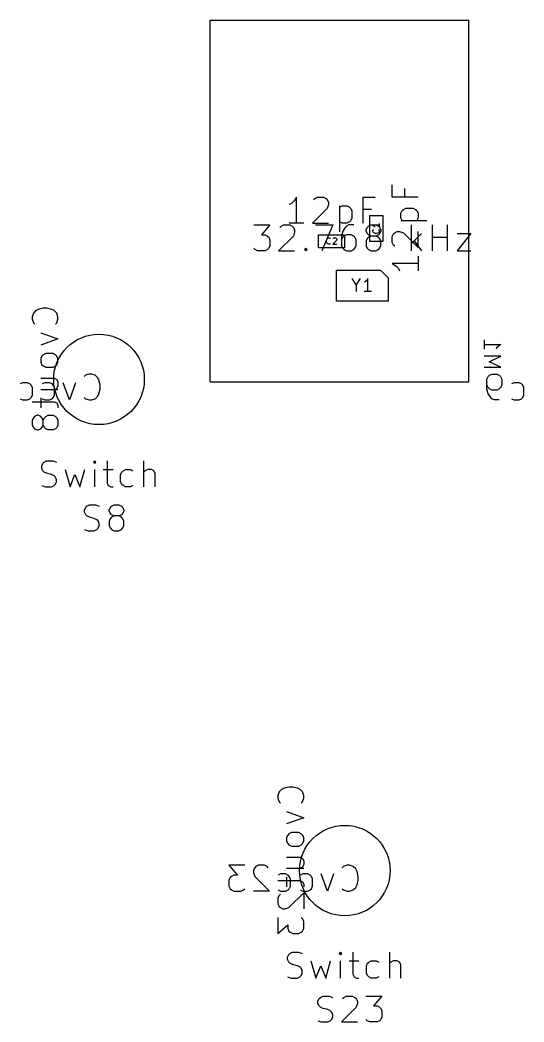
# Model space of a CAD drawing. Extents: x -8 to 301, y -173 to 11.
# Drawn here: x 148.95 to 168.42, y -29.35 to 9.4 of the extents above; entities that cross this region are included whole.
import ezdxf

# ---------------------------------------------------------------- set-up
doc = ezdxf.new("R2010")
doc.units = 0
doc.layers.add('BLACK', color=7, linetype='CONTINUOUS')

msp = doc.modelspace()

# ---------------------------------------------------------------- linework, layer by layer
at = {"layer": 'BLACK', "linetype": 'CONTINUOUS'}
for p, q in [((156.3, 9.4), (166.3, 9.4)), ((156.3, -4.6), (156.3, 9.4)), ((166.3, -4.6), (166.3, 9.40016)), ((163.334819, 2.554286), (163.334819, 3.030476)), ((163.811009, 2.887619), (163.811009, 2.554286)), ((159.537619, 2.402323), (159.442381, 2.307085)), ((159.632857, 2.54518), (159.537619, 2.402323)), ((159.632857, 1.54518), (159.632857, 2.54518)), ((160.299524, 2.449942), (160.347143, 2.497561)), ((160.347143, 2.497561), (160.442381, 2.54518)), ((160.442381, 2.54518), (160.680476, 2.54518)), ((160.680476, 2.54518), (160.775714, 2.497561)), ((160.775714, 2.497561), (160.823333, 2.449942)), ((160.823333, 2.449942), (160.870952, 2.354704)), ((160.870952, 2.354704), (160.870952, 2.259466)), ((162.204286, 1.54518), (162.204286, 2.54518)), ((162.204286, 2.54518), (162.680476, 2.54518)), ((164.334819, 2.554286), (163.334819, 2.554286)), ((159.442381, 2.307085), (159.347143, 2.259466)), ((160.823333, 2.116609), (160.251905, 1.54518)), ((160.870952, 2.259466), (160.823333, 2.116609)), ((161.299524, 2.211847), (161.299524, 1.211847)), ((161.299524, 2.164228), (161.394762, 2.211847)), ((161.394762, 2.211847), (161.585238, 2.211847)), ((161.585238, 2.211847), (161.680476, 2.164228)), ((161.680476, 2.164228), (161.728095, 2.116609)), ((161.728095, 2.116609), (161.775714, 2.021371)), ((161.775714, 2.021371), (161.775714, 1.735657)), ((162.537619, 2.06899), (162.204286, 2.06899)), ((163.668152, 1.935238), (163.715771, 2.030476)), ((163.715771, 2.030476), (163.76339, 2.078095)), ((163.76339, 2.078095), (163.858628, 2.125714)), ((163.858628, 2.125714), (164.144342, 2.125714)), ((164.144342, 2.125714), (164.23958, 2.078095)), ((164.23958, 2.078095), (164.2872, 2.030476)), ((164.2872, 2.030476), (164.334819, 1.935238)), ((161.394762, 1.54518), (161.299524, 1.5928)), ((161.680476, 1.5928), (161.585238, 1.54518)), ((161.728095, 1.640419), (161.680476, 1.5928)), ((161.775714, 1.735657), (161.728095, 1.640419)), ((162.47, 1.84), (162.97, 1.84)), ((162.47, 0.84), (162.47, 1.84)), ((162.97, 1.84), (162.97, 0.84)), ((163.668152, 1.744762), (163.668152, 1.935238)), ((163.715771, 1.649524), (163.668152, 1.744762)), ((163.668152, 1.649524), (164.668152, 1.649524)), ((164.334819, 1.744762), (164.2872, 1.649524)), ((164.334819, 1.935238), (164.334819, 1.744762)), ((157.989524, 1.47518), (158.608571, 1.47518)), ((158.608571, 1.47518), (158.275238, 1.094228)), ((158.989524, 1.379942), (159.037143, 1.427561)), ((159.037143, 1.427561), (159.132381, 1.47518)), ((159.132381, 1.47518), (159.370476, 1.47518)), ((159.918571, 1.54518), (159.347143, 1.54518)), ((159.370476, 1.47518), (159.465714, 1.427561)), ((159.465714, 1.427561), (159.513333, 1.379942)), ((159.513333, 1.379942), (159.560952, 1.284704)), ((159.560952, 1.189466), (159.513333, 1.046609)), ((159.560952, 1.284704), (159.560952, 1.189466)), ((160.251905, 1.54518), (160.870952, 1.54518)), ((160.370476, 1.47518), (161.037142, 1.47518)), ((161.037142, 1.47518), (160.608571, 0.47518)), ((161.418095, 1.237085), (161.370476, 1.046609)), ((161.585238, 1.54518), (161.394762, 1.54518)), ((161.513333, 1.379942), (161.418095, 1.237085)), ((161.560952, 1.427561), (161.513333, 1.379942)), ((161.65619, 1.47518), (161.560952, 1.427561)), ((161.846666, 1.47518), (161.65619, 1.47518)), ((162.322857, 1.284704), (162.370476, 1.379942)), ((162.322857, 1.237085), (162.322857, 1.284704)), ((162.370476, 1.141847), (162.322857, 1.237085)), ((162.370476, 1.379942), (162.418095, 1.427561)), ((162.418095, 1.427561), (162.513333, 1.47518)), ((162.513333, 1.47518), (162.703809, 1.47518)), ((162.833574, 1.465), (162.583574, 1.465)), ((162.583574, 1.465), (162.619289, 1.441191)), ((162.583574, 1.250714), (162.595479, 1.286429)), ((162.583574, 1.226905), (162.583574, 1.250714)), ((162.595479, 1.191191), (162.583574, 1.226905)), ((162.595479, 1.286429), (162.607384, 1.298333)), ((162.619289, 1.167381), (162.595479, 1.191191)), ((162.619289, 1.441191), (162.643098, 1.417381)), ((162.643098, 1.155476), (162.619289, 1.167381)), ((162.643098, 1.417381), (162.655003, 1.393572)), ((162.703809, 1.47518), (162.799047, 1.427561)), ((162.79786, 1.167381), (162.77405, 1.155476)), ((162.82167, 1.191191), (162.79786, 1.167381)), ((162.799047, 1.427561), (162.846666, 1.379942)), ((162.809765, 1.298333), (162.82167, 1.286429)), ((162.82167, 1.286429), (162.833574, 1.250714)), ((162.833574, 1.226905), (162.82167, 1.191191)), ((162.833574, 1.536429), (162.833574, 1.393572)), ((162.833574, 1.250714), (162.833574, 1.226905)), ((162.846666, 1.379942), (162.894285, 1.284704)), ((162.894285, 1.237085), (162.846666, 1.141847)), ((162.894285, 1.284704), (162.894285, 1.237085)), ((163.382438, 1.125714), (163.430057, 1.173333)), ((163.430057, 1.173333), (163.525295, 1.220952)), ((163.525295, 1.220952), (163.620533, 1.220952)), ((163.620533, 1.220952), (163.76339, 1.173333)), ((163.76339, 1.173333), (164.334819, 0.601905)), ((164.084762, 0.47518), (164.084762, 1.47518)), ((164.334819, 0.601905), (164.334819, 1.220952)), ((164.894286, 0.47518), (164.894286, 1.47518)), ((165.465714, 0.47518), (165.465714, 1.47518)), ((158.275238, 1.094228), (158.418095, 1.094228)), ((158.418095, 1.094228), (158.513333, 1.046609)), ((158.513333, 1.046609), (158.560952, 0.99899)), ((158.560952, 0.99899), (158.608571, 0.903752)), ((158.608571, 0.903752), (158.608571, 0.665657)), ((159.513333, 1.046609), (158.941905, 0.47518)), ((160.49, 1.09), (161.49, 1.09)), ((160.49, 0.59), (160.49, 1.09)), ((160.793572, 0.869282), (160.805476, 0.916901)), ((160.793572, 0.833568), (160.793572, 0.869282)), ((160.805476, 0.785949), (160.793572, 0.833568)), ((160.805476, 0.916901), (160.817381, 0.94071)), ((160.817381, 0.762139), (160.805476, 0.785949)), ((160.817381, 0.94071), (160.841191, 0.96452)), ((160.841191, 0.96452), (160.876905, 0.976425)), ((160.876905, 0.976425), (160.900714, 0.976425)), ((160.900714, 0.976425), (160.936429, 0.96452)), ((160.936429, 0.96452), (160.948333, 0.952615)), ((161.174524, 0.869282), (161.031667, 0.726425)), ((161.043572, 0.952615), (161.055476, 0.96452)), ((161.055476, 0.96452), (161.079286, 0.976425)), ((161.079286, 0.976425), (161.13881, 0.976425)), ((161.13881, 0.976425), (161.162619, 0.96452)), ((161.162619, 0.96452), (161.174524, 0.952615)), ((161.174524, 0.952615), (161.186429, 0.928806)), ((161.186429, 0.904996), (161.174524, 0.869282)), ((161.186429, 0.928806), (161.186429, 0.904996)), ((161.370476, 1.046609), (161.370476, 0.665657)), ((161.418095, 0.99899), (161.370476, 0.903752)), ((161.465714, 1.046609), (161.418095, 0.99899)), ((161.560952, 1.094228), (161.465714, 1.046609)), ((161.49, 1.09), (161.49, 0.59)), ((161.751428, 1.094228), (161.560952, 1.094228)), ((161.846666, 1.046609), (161.751428, 1.094228)), ((161.894285, 0.99899), (161.846666, 1.046609)), ((161.941904, 0.903752), (161.894285, 0.99899)), ((161.941904, 0.665657), (161.941904, 0.903752)), ((162.370476, 0.951371), (162.322857, 0.856133)), ((162.322857, 0.856133), (162.322857, 0.665657)), ((162.418095, 1.094228), (162.370476, 1.141847)), ((162.418095, 0.99899), (162.370476, 0.951371)), ((162.513333, 1.046609), (162.418095, 1.094228)), ((162.513333, 1.046609), (162.418095, 0.99899)), ((162.97, 0.84), (162.47, 0.84)), ((162.703809, 1.046609), (162.513333, 1.046609)), ((162.690717, 1.143572), (162.643098, 1.155476)), ((162.726431, 1.143572), (162.690717, 1.143572)), ((162.799047, 1.094228), (162.703809, 1.046609)), ((162.799047, 0.99899), (162.703809, 1.046609)), ((162.77405, 1.155476), (162.726431, 1.143572)), ((162.846666, 1.141847), (162.799047, 1.094228)), ((162.846666, 0.951371), (162.799047, 0.99899)), ((162.894285, 0.856133), (162.846666, 0.951371)), ((162.894285, 0.665657), (162.894285, 0.856133)), ((163.334819, 1.030476), (163.382438, 1.125714)), ((163.334819, 0.792381), (163.334819, 1.030476)), ((163.382438, 0.697143), (163.334819, 0.792381)), ((164.465714, 1.141847), (164.084762, 0.760895)), ((164.18, 0.856133), (164.465714, 0.47518)), ((164.894286, 0.99899), (165.465714, 0.99899)), ((165.846667, 1.141847), (166.370476, 1.141847)), ((166.370476, 1.141847), (165.846667, 0.47518)), ((158.037143, 0.5228), (157.989524, 0.570419)), ((158.132381, 0.47518), (158.037143, 0.5228)), ((158.418095, 0.47518), (158.132381, 0.47518)), ((158.513333, 0.5228), (158.418095, 0.47518)), ((158.560952, 0.570419), (158.513333, 0.5228)), ((158.608571, 0.665657), (158.560952, 0.570419)), ((158.941905, 0.47518), (159.560952, 0.47518)), ((159.941905, 0.5228), (159.989524, 0.570419)), ((159.989524, 0.47518), (159.941905, 0.5228)), ((159.989524, 0.570419), (160.037143, 0.5228)), ((159.989524, 0.570419), (159.989524, 0.47518)), ((160.037143, 0.5228), (159.989524, 0.47518)), ((161.49, 0.59), (160.49, 0.59)), ((160.841191, 0.73833), (160.817381, 0.762139)), ((160.876905, 0.726425), (160.841191, 0.73833)), ((160.900714, 0.726425), (160.876905, 0.726425)), ((160.936429, 0.73833), (160.900714, 0.726425)), ((160.948333, 0.750234), (160.936429, 0.73833)), ((161.031667, 0.726425), (161.186429, 0.726425)), ((161.370476, 0.665657), (161.418095, 0.570419)), ((161.418095, 0.570419), (161.465714, 0.5228)), ((161.465714, 0.5228), (161.560952, 0.47518)), ((161.560952, 0.47518), (161.751428, 0.47518)), ((161.751428, 0.47518), (161.846666, 0.5228)), ((161.846666, 0.5228), (161.894285, 0.570419)), ((161.894285, 0.570419), (161.941904, 0.665657)), ((162.322857, 0.665657), (162.370476, 0.570419)), ((162.370476, 0.570419), (162.418095, 0.5228)), ((162.418095, 0.5228), (162.513333, 0.47518)), ((162.513333, 0.47518), (162.703809, 0.47518)), ((162.703809, 0.47518), (162.799047, 0.5228)), ((162.799047, 0.5228), (162.846666, 0.570419)), ((162.846666, 0.570419), (162.894285, 0.665657)), ((163.430057, 0.649524), (163.382438, 0.697143)), ((165.846667, 0.47518), (166.370476, 0.47518)), ((164.334819, 0.268571), (164.334819, -0.302856)), ((161.18, -1.47), (161.18, -0.27)), ((161.18, -0.27), (162.88, -0.27)), ((162.88, -0.27), (163.18, -0.57)), ((164.334819, -0.017142), (163.334819, -0.017142)), ((163.334819, -0.017142), (163.477676, -0.11238)), ((163.477676, -0.11238), (163.572914, -0.207618)), ((163.572914, -0.207618), (163.620533, -0.302856)), ((161.775239, -0.597149), (161.941905, -0.859054)), ((161.941905, -0.859054), (162.108572, -0.597149)), ((162.299048, -0.716197), (162.251429, -0.740006)), ((162.346667, -0.668578), (162.299048, -0.716197)), ((162.394286, -0.597149), (162.346667, -0.668578)), ((162.394286, -1.097149), (162.394286, -0.597149)), ((163.18, -0.57), (163.18, -1.47)), ((161.941905, -0.859054), (161.941905, -1.097149)), ((162.537143, -1.097149), (162.251429, -1.097149)), ((163.18, -1.47), (161.18, -1.47)), ((149.462438, -1.933332), (149.414819, -2.076189)), ((149.557676, -1.838094), (149.462438, -1.933332)), ((149.652914, -1.790475), (149.557676, -1.838094)), ((149.84339, -1.742856), (149.652914, -1.790475)), ((149.986247, -1.742856), (149.84339, -1.742856)), ((150.176723, -1.790475), (149.986247, -1.742856)), ((150.271961, -1.838094), (150.176723, -1.790475)), ((150.3672, -1.933332), (150.271961, -1.838094)), ((150.414819, -2.076189), (150.3672, -1.933332)), ((149.414819, -2.076189), (149.414819, -2.171427)), ((149.414819, -2.171427), (149.462438, -2.314284)), ((149.462438, -2.314284), (149.510057, -2.361903)), ((150.31958, -2.361903), (150.3672, -2.314284)), ((150.3672, -2.314284), (150.414819, -2.171427)), ((150.414819, -2.171427), (150.414819, -2.076189)), ((149.748152, -2.695237), (150.414819, -2.933332)), ((150.414819, -2.933332), (149.748152, -3.171427)), ((166.892784, -2.969316), (166.892784, -3.332173)), ((166.892784, -3.150745), (167.527784, -3.150745)), ((167.376594, -3.271697), (167.346356, -3.332173)), ((167.43707, -3.211221), (167.376594, -3.271697)), ((167.527784, -3.150745), (167.43707, -3.211221)), ((149.795771, -3.599999), (149.748152, -3.695237)), ((149.748152, -3.695237), (149.748152, -3.838094)), ((149.748152, -3.838094), (149.795771, -3.933332)), ((149.84339, -3.55238), (149.795771, -3.599999)), ((149.938628, -3.504761), (149.84339, -3.55238)), ((150.224342, -3.504761), (149.938628, -3.504761)), ((150.31958, -3.55238), (150.224342, -3.504761)), ((150.3672, -3.599999), (150.31958, -3.55238)), ((150.414819, -3.695237), (150.3672, -3.599999)), ((150.3672, -3.933332), (150.414819, -3.838094)), ((150.414819, -3.838094), (150.414819, -3.695237)), ((167.527784, -3.604316), (166.892784, -3.604316)), ((167.074213, -3.815982), (167.527784, -3.604316)), ((167.527784, -4.027649), (167.074213, -3.815982)), ((149.795771, -3.933332), (149.84339, -3.980951)), ((149.84339, -3.980951), (149.938628, -4.02857)), ((149.938628, -4.02857), (150.224342, -4.02857)), ((150.224342, -4.02857), (150.31958, -3.980951)), ((150.31958, -3.980951), (150.3672, -3.933332)), ((166.892784, -4.027649), (167.527784, -4.027649)), ((149.043809, -4.628152), (148.948571, -4.675771)), ((149.234285, -4.628152), (149.043809, -4.628152)), ((149.329523, -4.675771), (149.234285, -4.628152)), ((149.748152, -4.457142), (150.271961, -4.457142)), ((149.900952, -4.628152), (149.805714, -4.675771)), ((150.091428, -4.628152), (149.900952, -4.628152)), ((150.186666, -4.675771), (150.091428, -4.628152)), ((150.271961, -4.457142), (150.3672, -4.504761)), ((150.3672, -4.504761), (150.414819, -4.599999)), ((150.414819, -4.599999), (150.414819, -4.742856)), ((150.853333, -5.294819), (150.615238, -4.628152)), ((151.091428, -4.628152), (150.853333, -5.294819)), ((151.472381, -4.342438), (151.424762, -4.390057)), ((151.615238, -4.294819), (151.472381, -4.342438)), ((151.710476, -4.294819), (151.615238, -4.294819)), ((151.853333, -4.342438), (151.710476, -4.294819)), ((151.948571, -4.437676), (151.853333, -4.342438)), ((151.99619, -4.532914), (151.948571, -4.437676)), ((152.043809, -4.72339), (151.99619, -4.532914)), ((156.3, -4.6), (166.3, -4.6)), ((166.99619, -4.485295), (167.043809, -4.390057)), ((166.99619, -4.866247), (166.99619, -4.485295)), ((167.043809, -4.390057), (167.091428, -4.342438)), ((167.091428, -4.342438), (167.186666, -4.294819)), ((167.186666, -4.294819), (167.377142, -4.294819)), ((167.377142, -4.294819), (167.47238, -4.342438)), ((167.47238, -4.342438), (167.519999, -4.390057)), ((167.519999, -4.390057), (167.567618, -4.485295)), ((167.567618, -4.485295), (167.567618, -4.72339)), ((168.043809, -4.628152), (167.948571, -4.675771)), ((168.234285, -4.628152), (168.043809, -4.628152)), ((168.329523, -4.675771), (168.234285, -4.628152)), ((149.377142, -4.72339), (149.329523, -4.675771)), ((149.424761, -4.818628), (149.377142, -4.72339)), ((149.424761, -5.104342), (149.424761, -4.818628)), ((149.748152, -4.885713), (150.414819, -4.885713)), ((150.234285, -4.72339), (150.186666, -4.675771)), ((150.281904, -4.818628), (150.234285, -4.72339)), ((150.281904, -5.104342), (150.281904, -4.818628)), ((150.3672, -4.838094), (150.31958, -4.885713)), ((150.414819, -4.742856), (150.3672, -4.838094)), ((151.99619, -5.056723), (152.043809, -4.866247)), ((152.043809, -4.866247), (152.043809, -4.72339)), ((167.043809, -4.818628), (166.99619, -4.72339)), ((167.043809, -5.056723), (166.99619, -4.866247)), ((167.091428, -4.866247), (167.043809, -4.818628)), ((167.186666, -4.913866), (167.091428, -4.866247)), ((167.377142, -4.913866), (167.186666, -4.913866)), ((167.47238, -4.866247), (167.377142, -4.913866)), ((167.519999, -4.818628), (167.47238, -4.866247)), ((167.567618, -4.72339), (167.519999, -4.818628)), ((168.377142, -4.72339), (168.329523, -4.675771)), ((168.424761, -4.818628), (168.377142, -4.72339)), ((168.424761, -5.104342), (168.424761, -4.818628)), ((148.948571, -5.2472), (149.043809, -5.294819)), ((149.043809, -5.294819), (149.234285, -5.294819)), ((149.234285, -5.294819), (149.329523, -5.2472)), ((149.329523, -5.2472), (149.377142, -5.19958)), ((149.377142, -5.19958), (149.424761, -5.104342)), ((149.414819, -5.361904), (150.271961, -5.361904)), ((149.748152, -5.219047), (149.748152, -5.599999)), ((149.805714, -5.2472), (149.900952, -5.294819)), ((149.900952, -5.294819), (150.091428, -5.294819)), ((150.091428, -5.294819), (150.186666, -5.2472)), ((150.186666, -5.2472), (150.234285, -5.19958)), ((150.234285, -5.19958), (150.281904, -5.104342)), ((150.271961, -5.361904), (150.3672, -5.409523)), ((150.3672, -5.409523), (150.414819, -5.504761)), ((151.424762, -5.19958), (151.472381, -5.2472)), ((151.472381, -5.2472), (151.615238, -5.294819)), ((151.615238, -5.294819), (151.710476, -5.294819)), ((151.710476, -5.294819), (151.853333, -5.2472)), ((151.853333, -5.2472), (151.948571, -5.151961)), ((151.948571, -5.151961), (151.99619, -5.056723)), ((167.139047, -5.19958), (167.043809, -5.056723)), ((167.186666, -5.2472), (167.139047, -5.19958)), ((167.281904, -5.294819), (167.186666, -5.2472)), ((167.47238, -5.294819), (167.281904, -5.294819)), ((167.948571, -5.2472), (168.043809, -5.294819)), ((168.043809, -5.294819), (168.234285, -5.294819)), ((168.234285, -5.294819), (168.329523, -5.2472)), ((168.329523, -5.2472), (168.377142, -5.19958)), ((168.377142, -5.19958), (168.424761, -5.104342)), ((150.414819, -5.504761), (150.414819, -5.599999)), ((149.462438, -5.980952), (149.414819, -6.07619)), ((149.414819, -6.07619), (149.414819, -6.266666)), ((149.510057, -5.933333), (149.462438, -5.980952)), ((149.605295, -5.885714), (149.510057, -5.933333)), ((149.652914, -5.885714), (149.605295, -5.885714)), ((149.748152, -5.933333), (149.652914, -5.885714)), ((149.795771, -5.980952), (149.748152, -5.933333)), ((149.84339, -6.07619), (149.795771, -5.980952)), ((149.84339, -6.07619), (149.891009, -5.980952)), ((149.84339, -6.266666), (149.84339, -6.07619)), ((149.891009, -5.980952), (149.938628, -5.933333)), ((149.938628, -5.933333), (150.033866, -5.885714)), ((150.033866, -5.885714), (150.224342, -5.885714)), ((150.224342, -5.885714), (150.31958, -5.933333)), ((150.31958, -5.933333), (150.3672, -5.980952)), ((150.3672, -5.980952), (150.414819, -6.07619)), ((150.414819, -6.07619), (150.414819, -6.266666)), ((149.414819, -6.266666), (149.462438, -6.361904)), ((149.462438, -6.361904), (149.510057, -6.409523)), ((149.510057, -6.409523), (149.605295, -6.457142)), ((149.605295, -6.457142), (149.652914, -6.457142)), ((149.652914, -6.457142), (149.748152, -6.409523)), ((149.748152, -6.409523), (149.795771, -6.361904)), ((149.795771, -6.361904), (149.84339, -6.266666)), ((149.891009, -6.361904), (149.84339, -6.266666)), ((149.938628, -6.409523), (149.891009, -6.361904)), ((150.033866, -6.457142), (149.938628, -6.409523)), ((150.224342, -6.457142), (150.033866, -6.457142)), ((150.31958, -6.409523), (150.224342, -6.457142)), ((150.3672, -6.361904), (150.31958, -6.409523)), ((150.414819, -6.266666), (150.3672, -6.361904)), ((149.785714, -7.845295), (149.833333, -7.750057)), ((149.833333, -7.750057), (149.880952, -7.702438)), ((149.880952, -7.702438), (149.97619, -7.654819)), ((149.97619, -7.654819), (150.214285, -7.654819)), ((150.214285, -7.654819), (150.357142, -7.702438)), ((151.833333, -7.654819), (151.785714, -7.702438)), ((151.785714, -7.702438), (151.833333, -7.750057)), ((151.880952, -7.702438), (151.833333, -7.654819)), ((151.833333, -7.654819), (151.833333, -7.750057)), ((151.833333, -7.750057), (151.880952, -7.702438)), ((152.309523, -7.654819), (152.309523, -8.511961)), ((153.738095, -8.654819), (153.738095, -7.654819)), ((149.785714, -7.940533), (149.785714, -7.845295)), ((149.833333, -8.035771), (149.785714, -7.940533)), ((149.880952, -8.08339), (149.833333, -8.035771)), ((149.97619, -8.131009), (149.880952, -8.08339)), ((150.166666, -8.178628), (149.97619, -8.131009)), ((150.690476, -7.988152), (150.880952, -8.654819)), ((151.261904, -8.654819), (151.45238, -7.988152)), ((151.833333, -8.654819), (151.833333, -7.988152)), ((152.166666, -7.988152), (152.547618, -7.988152)), ((152.833333, -8.178628), (152.880952, -8.08339)), ((152.880952, -8.08339), (152.928571, -8.035771)), ((152.928571, -8.035771), (153.023809, -7.988152)), ((153.023809, -7.988152), (153.214285, -7.988152)), ((153.214285, -7.988152), (153.309523, -8.035771)), ((153.785714, -8.035771), (153.738095, -8.08339)), ((153.880952, -7.988152), (153.785714, -8.035771)), ((154.023809, -7.988152), (153.880952, -7.988152)), ((154.119047, -8.035771), (154.023809, -7.988152)), ((154.166666, -8.131009), (154.119047, -8.035771)), ((154.166666, -8.654819), (154.166666, -8.131009)), ((150.261904, -8.226247), (150.166666, -8.178628)), ((150.309523, -8.273866), (150.261904, -8.226247)), ((150.357142, -8.369104), (150.309523, -8.273866)), ((150.309523, -8.55958), (150.357142, -8.464342)), ((150.357142, -8.464342), (150.357142, -8.369104)), ((150.880952, -8.654819), (151.071428, -8.178628)), ((151.071428, -8.178628), (151.261904, -8.654819)), ((152.309523, -8.511961), (152.357142, -8.6072)), ((152.833333, -8.464342), (152.833333, -8.178628)), ((152.880952, -8.55958), (152.833333, -8.464342)), ((149.785714, -8.6072), (149.928571, -8.654819)), ((149.928571, -8.654819), (150.166666, -8.654819)), ((150.166666, -8.654819), (150.261904, -8.6072)), ((150.261904, -8.6072), (150.309523, -8.55958)), ((152.357142, -8.6072), (152.45238, -8.654819)), ((152.45238, -8.654819), (152.547618, -8.654819)), ((152.928571, -8.6072), (152.880952, -8.55958)), ((153.023809, -8.654819), (152.928571, -8.6072)), ((153.214285, -8.654819), (153.023809, -8.654819)), ((153.309523, -8.6072), (153.214285, -8.654819)), ((151.438095, -9.545295), (151.485714, -9.450057)), ((151.438095, -9.640533), (151.438095, -9.545295)), ((151.485714, -9.735771), (151.438095, -9.640533)), ((151.485714, -9.450057), (151.533333, -9.402438)), ((151.533333, -9.402438), (151.628571, -9.354819)), ((151.628571, -9.354819), (151.866666, -9.354819)), ((151.866666, -9.354819), (152.009523, -9.402438)), ((152.390476, -9.545295), (152.438095, -9.450057)), ((152.390476, -9.592914), (152.390476, -9.545295)), ((152.438095, -9.688152), (152.390476, -9.592914)), ((152.438095, -9.450057), (152.485714, -9.402438)), ((152.485714, -9.735771), (152.438095, -9.688152)), ((152.485714, -9.402438), (152.580952, -9.354819)), ((152.580952, -9.354819), (152.771428, -9.354819)), ((152.771428, -9.354819), (152.866666, -9.402438)), ((152.866666, -9.402438), (152.914285, -9.450057)), ((152.914285, -9.688152), (152.866666, -9.735771)), ((152.914285, -9.450057), (152.961904, -9.545295)), ((152.961904, -9.592914), (152.914285, -9.688152)), ((152.961904, -9.545295), (152.961904, -9.592914)), ((151.533333, -9.78339), (151.485714, -9.735771)), ((151.628571, -9.831009), (151.533333, -9.78339)), ((151.819047, -9.878628), (151.628571, -9.831009)), ((151.914285, -9.926247), (151.819047, -9.878628)), ((151.961904, -9.973866), (151.914285, -9.926247)), ((152.009523, -10.069104), (151.961904, -9.973866)), ((152.009523, -10.164342), (152.009523, -10.069104)), ((152.438095, -9.878628), (152.390476, -9.973866)), ((152.390476, -9.973866), (152.390476, -10.164342)), ((152.485714, -9.831009), (152.438095, -9.878628)), ((152.580952, -9.78339), (152.485714, -9.735771)), ((152.580952, -9.78339), (152.485714, -9.831009)), ((152.771428, -9.78339), (152.580952, -9.78339)), ((152.866666, -9.735771), (152.771428, -9.78339)), ((152.866666, -9.831009), (152.771428, -9.78339)), ((152.914285, -9.878628), (152.866666, -9.831009)), ((152.961904, -9.973866), (152.914285, -9.878628)), ((152.961904, -10.164342), (152.961904, -9.973866)), ((151.438095, -10.3072), (151.580952, -10.354819)), ((151.580952, -10.354819), (151.819047, -10.354819)), ((151.819047, -10.354819), (151.914285, -10.3072)), ((151.914285, -10.3072), (151.961904, -10.25958)), ((151.961904, -10.25958), (152.009523, -10.164342)), ((152.390476, -10.164342), (152.438095, -10.25958)), ((152.438095, -10.25958), (152.485714, -10.3072)), ((152.485714, -10.3072), (152.580952, -10.354819)), ((152.580952, -10.354819), (152.771428, -10.354819)), ((152.771428, -10.354819), (152.866666, -10.3072)), ((152.866666, -10.3072), (152.914285, -10.25958)), ((152.914285, -10.25958), (152.961904, -10.164342)), ((158.962438, -20.457141), (158.914819, -20.599998)), ((159.057676, -20.361903), (158.962438, -20.457141)), ((159.152914, -20.314284), (159.057676, -20.361903)), ((159.34339, -20.266665), (159.152914, -20.314284)), ((159.486247, -20.266665), (159.34339, -20.266665)), ((159.676723, -20.314284), (159.486247, -20.266665)), ((159.771961, -20.361903), (159.676723, -20.314284)), ((159.8672, -20.457141), (159.771961, -20.361903)), ((159.914819, -20.599998), (159.8672, -20.457141)), ((158.914819, -20.599998), (158.914819, -20.695236)), ((158.914819, -20.695236), (158.962438, -20.838093)), ((158.962438, -20.838093), (159.010057, -20.885712)), ((159.81958, -20.885712), (159.8672, -20.838093)), ((159.8672, -20.838093), (159.914819, -20.695236)), ((159.914819, -20.695236), (159.914819, -20.599998)), ((159.248152, -21.219046), (159.914819, -21.457141)), ((159.914819, -21.457141), (159.248152, -21.695236)), ((159.34339, -22.076189), (159.295771, -22.123808)), ((159.438628, -22.02857), (159.34339, -22.076189)), ((159.724342, -22.02857), (159.438628, -22.02857)), ((159.81958, -22.076189), (159.724342, -22.02857)), ((159.8672, -22.123808), (159.81958, -22.076189)), ((159.295771, -22.123808), (159.248152, -22.219046)), ((159.248152, -22.219046), (159.248152, -22.361903)), ((159.248152, -22.361903), (159.295771, -22.457141)), ((159.295771, -22.457141), (159.34339, -22.50476)), ((159.81958, -22.50476), (159.8672, -22.457141)), ((159.914819, -22.219046), (159.8672, -22.123808)), ((159.8672, -22.457141), (159.914819, -22.361903)), ((159.914819, -22.361903), (159.914819, -22.219046)), ((159.34339, -22.50476), (159.438628, -22.552379)), ((159.438628, -22.552379), (159.724342, -22.552379)), ((159.724342, -22.552379), (159.81958, -22.50476)), ((159.248152, -22.980951), (159.771961, -22.980951)), ((159.771961, -22.980951), (159.8672, -23.02857)), ((159.8672, -23.02857), (159.914819, -23.123808)), ((159.914819, -23.123808), (159.914819, -23.266665)), ((157.639046, -23.294819), (157.019999, -23.294819)), ((157.019999, -23.294819), (157.353332, -23.675771)), ((158.019999, -23.390057), (157.97238, -23.485295)), ((157.97238, -23.485295), (157.97238, -23.580533)), ((157.97238, -23.580533), (158.019999, -23.72339)), ((158.067618, -23.342438), (158.019999, -23.390057)), ((158.162856, -23.294819), (158.067618, -23.342438)), ((158.400951, -23.294819), (158.162856, -23.294819)), ((158.496189, -23.342438), (158.400951, -23.294819)), ((158.543808, -23.390057), (158.496189, -23.342438)), ((159.019999, -23.628152), (158.924761, -23.675771)), ((159.210475, -23.628152), (159.019999, -23.628152)), ((159.305713, -23.675771), (159.210475, -23.628152)), ((159.248152, -23.409522), (159.914819, -23.409522)), ((159.877142, -23.628152), (159.781904, -23.675771)), ((159.8672, -23.361903), (159.81958, -23.409522)), ((159.914819, -23.266665), (159.8672, -23.361903)), ((160.067618, -23.628152), (159.877142, -23.628152)), ((160.162856, -23.675771), (160.067618, -23.628152)), ((160.829523, -24.294819), (160.591428, -23.628152)), ((161.067618, -23.628152), (160.829523, -24.294819)), ((161.448571, -23.342438), (161.400952, -23.390057)), ((161.591428, -23.294819), (161.448571, -23.342438)), ((161.686666, -23.294819), (161.591428, -23.294819)), ((161.829523, -23.342438), (161.686666, -23.294819)), ((161.924761, -23.437676), (161.829523, -23.342438)), ((161.97238, -23.532914), (161.924761, -23.437676)), ((162.019999, -23.72339), (161.97238, -23.532914)), ((157.067618, -23.771009), (157.019999, -23.866247)), ((157.019999, -23.866247), (157.019999, -24.104342)), ((157.115237, -23.72339), (157.067618, -23.771009)), ((157.210475, -23.675771), (157.115237, -23.72339)), ((157.353332, -23.675771), (157.210475, -23.675771)), ((158.019999, -23.72339), (158.591427, -24.294819)), ((158.914819, -23.885713), (159.771961, -23.885713)), ((159.248152, -23.742856), (159.248152, -24.123808)), ((159.353332, -23.72339), (159.305713, -23.675771)), ((159.400951, -23.818628), (159.353332, -23.72339)), ((159.400951, -24.104342), (159.400951, -23.818628)), ((159.771961, -23.885713), (159.8672, -23.933332)), ((159.8672, -23.933332), (159.914819, -24.02857)), ((160.210475, -23.72339), (160.162856, -23.675771)), ((160.258094, -23.818628), (160.210475, -23.72339)), ((160.258094, -24.104342), (160.258094, -23.818628)), ((161.97238, -24.056723), (162.019999, -23.866247)), ((162.019999, -23.866247), (162.019999, -23.72339)), ((157.019999, -24.104342), (157.067618, -24.19958)), ((157.067618, -24.19958), (157.115237, -24.2472)), ((157.115237, -24.2472), (157.210475, -24.294819)), ((157.210475, -24.294819), (157.496189, -24.294819)), ((157.496189, -24.294819), (157.591427, -24.2472)), ((157.591427, -24.2472), (157.639046, -24.19958)), ((158.591427, -24.294819), (157.97238, -24.294819)), ((158.924761, -24.2472), (159.019999, -24.294819)), ((159.010057, -24.409523), (158.962438, -24.457142)), ((159.019999, -24.294819), (159.210475, -24.294819)), ((159.210475, -24.294819), (159.305713, -24.2472)), ((159.305713, -24.2472), (159.353332, -24.19958)), ((159.34339, -24.933332), (159.914819, -24.361904)), ((159.353332, -24.19958), (159.400951, -24.104342)), ((159.781904, -24.2472), (159.877142, -24.294819)), ((159.877142, -24.294819), (160.067618, -24.294819)), ((159.914819, -24.02857), (159.914819, -24.123808)), ((159.914819, -24.361904), (159.914819, -24.980951)), ((160.067618, -24.294819), (160.162856, -24.2472)), ((160.162856, -24.2472), (160.210475, -24.19958)), ((160.210475, -24.19958), (160.258094, -24.104342)), ((161.400952, -24.19958), (161.448571, -24.2472)), ((161.448571, -24.2472), (161.591428, -24.294819)), ((161.591428, -24.294819), (161.686666, -24.294819)), ((161.686666, -24.294819), (161.829523, -24.2472)), ((161.829523, -24.2472), (161.924761, -24.151961)), ((161.924761, -24.151961), (161.97238, -24.056723)), ((158.962438, -24.457142), (158.914819, -24.55238)), ((158.914819, -24.55238), (158.914819, -24.790475)), ((158.914819, -24.790475), (158.962438, -24.885713)), ((158.962438, -24.885713), (159.010057, -24.933332)), ((159.010057, -24.933332), (159.105295, -24.980951)), ((159.105295, -24.980951), (159.200533, -24.980951)), ((159.200533, -24.980951), (159.34339, -24.933332)), ((158.914819, -25.314285), (158.914819, -25.933332)), ((159.8672, -25.361904), (159.81958, -25.314285)), ((159.914819, -25.457142), (159.8672, -25.361904)), ((159.914819, -25.742856), (159.914819, -25.457142)), ((158.914819, -25.933332), (159.295771, -25.599999)), ((159.295771, -25.599999), (159.295771, -25.742856)), ((159.295771, -25.742856), (159.34339, -25.838094)), ((159.34339, -25.838094), (159.391009, -25.885713)), ((159.391009, -25.885713), (159.486247, -25.933332)), ((159.486247, -25.933332), (159.724342, -25.933332)), ((159.724342, -25.933332), (159.81958, -25.885713)), ((159.81958, -25.885713), (159.8672, -25.838094)), ((159.8672, -25.838094), (159.914819, -25.742856)), ((159.333333, -26.750057), (159.380952, -26.702438)), ((159.380952, -26.702438), (159.47619, -26.654819)), ((159.47619, -26.654819), (159.714285, -26.654819)), ((159.714285, -26.654819), (159.857142, -26.702438)), ((161.333333, -26.654819), (161.285714, -26.702438)), ((161.285714, -26.702438), (161.333333, -26.750057)), ((161.380952, -26.702438), (161.333333, -26.654819)), ((161.333333, -26.654819), (161.333333, -26.750057)), ((161.333333, -26.750057), (161.380952, -26.702438)), ((161.809523, -26.654819), (161.809523, -27.511961)), ((163.238095, -27.654819), (163.238095, -26.654819)), ((159.285714, -26.845295), (159.333333, -26.750057)), ((159.285714, -26.940533), (159.285714, -26.845295)), ((159.333333, -27.035771), (159.285714, -26.940533)), ((159.380952, -27.08339), (159.333333, -27.035771)), ((159.47619, -27.131009), (159.380952, -27.08339)), ((160.190476, -26.988152), (160.380952, -27.654819)), ((160.761904, -27.654819), (160.95238, -26.988152)), ((161.333333, -27.654819), (161.333333, -26.988152)), ((161.666666, -26.988152), (162.047618, -26.988152)), ((162.333333, -27.178628), (162.380952, -27.08339)), ((162.380952, -27.08339), (162.428571, -27.035771)), ((162.428571, -27.035771), (162.523809, -26.988152)), ((162.523809, -26.988152), (162.714285, -26.988152)), ((162.714285, -26.988152), (162.809523, -27.035771)), ((163.285714, -27.035771), (163.238095, -27.08339)), ((163.380952, -26.988152), (163.285714, -27.035771)), ((163.523809, -26.988152), (163.380952, -26.988152)), ((163.619047, -27.035771), (163.523809, -26.988152)), ((163.666666, -27.131009), (163.619047, -27.035771)), ((159.666666, -27.178628), (159.47619, -27.131009)), ((159.761904, -27.226247), (159.666666, -27.178628)), ((159.809523, -27.273866), (159.761904, -27.226247)), ((159.857142, -27.369104), (159.809523, -27.273866)), ((159.809523, -27.55958), (159.857142, -27.464342)), ((159.857142, -27.464342), (159.857142, -27.369104)), ((160.380952, -27.654819), (160.571428, -27.178628)), ((160.571428, -27.178628), (160.761904, -27.654819)), ((161.809523, -27.511961), (161.857142, -27.6072)), ((162.333333, -27.464342), (162.333333, -27.178628)), ((162.380952, -27.55958), (162.333333, -27.464342)), ((163.666666, -27.654819), (163.666666, -27.131009)), ((159.285714, -27.6072), (159.428571, -27.654819)), ((159.428571, -27.654819), (159.666666, -27.654819)), ((159.666666, -27.654819), (159.761904, -27.6072)), ((159.761904, -27.6072), (159.809523, -27.55958)), ((161.857142, -27.6072), (161.95238, -27.654819)), ((161.95238, -27.654819), (162.047618, -27.654819)), ((162.428571, -27.6072), (162.380952, -27.55958)), ((162.523809, -27.654819), (162.428571, -27.6072)), ((162.714285, -27.654819), (162.523809, -27.654819)), ((162.809523, -27.6072), (162.714285, -27.654819)), ((160.461905, -28.545295), (160.509524, -28.450057)), ((160.461905, -28.640533), (160.461905, -28.545295)), ((160.509524, -28.735771), (160.461905, -28.640533)), ((160.509524, -28.450057), (160.557143, -28.402438)), ((160.557143, -28.402438), (160.652381, -28.354819)), ((160.652381, -28.354819), (160.890476, -28.354819)), ((160.890476, -28.354819), (161.033333, -28.402438)), ((161.414286, -28.450057), (161.461905, -28.402438)), ((161.461905, -28.402438), (161.557143, -28.354819)), ((161.557143, -28.354819), (161.795238, -28.354819)), ((161.795238, -28.354819), (161.890476, -28.402438)), ((161.890476, -28.402438), (161.938095, -28.450057)), ((161.938095, -28.450057), (161.985714, -28.545295)), ((161.985714, -28.640533), (161.938095, -28.78339)), ((161.985714, -28.545295), (161.985714, -28.640533)), ((162.319048, -28.354819), (162.938095, -28.354819)), ((162.938095, -28.354819), (162.604762, -28.735771)), ((160.557143, -28.78339), (160.509524, -28.735771)), ((160.652381, -28.831009), (160.557143, -28.78339)), ((160.842857, -28.878628), (160.652381, -28.831009)), ((160.938095, -28.926247), (160.842857, -28.878628)), ((160.985714, -28.973866), (160.938095, -28.926247)), ((161.033333, -29.069104), (160.985714, -28.973866)), ((161.938095, -28.78339), (161.366667, -29.354819)), ((162.604762, -28.735771), (162.747619, -28.735771)), ((162.747619, -28.735771), (162.842857, -28.78339)), ((162.842857, -28.78339), (162.890476, -28.831009)), ((162.890476, -28.831009), (162.938095, -28.926247)), ((162.938095, -28.926247), (162.938095, -29.164342)), ((160.461905, -29.3072), (160.604762, -29.354819)), ((160.604762, -29.354819), (160.842857, -29.354819)), ((160.842857, -29.354819), (160.938095, -29.3072)), ((160.938095, -29.3072), (160.985714, -29.25958)), ((160.985714, -29.25958), (161.033333, -29.164342)), ((161.033333, -29.164342), (161.033333, -29.069104)), ((161.366667, -29.354819), (161.985714, -29.354819)), ((162.366667, -29.3072), (162.319048, -29.25958)), ((162.461905, -29.354819), (162.366667, -29.3072)), ((162.747619, -29.354819), (162.461905, -29.354819)), ((162.842857, -29.3072), (162.747619, -29.354819)), ((162.890476, -29.25958), (162.842857, -29.3072)), ((162.938095, -29.164342), (162.890476, -29.25958))]:
    msp.add_line(p, q, dxfattribs=at)
at = {"layer": 'BLACK'}
for centre in [(152, -4.5), (161.5, -23.5)]:
    msp.add_circle(centre, 1.75, dxfattribs=at)

doc.saveas('drawing.dxf')
